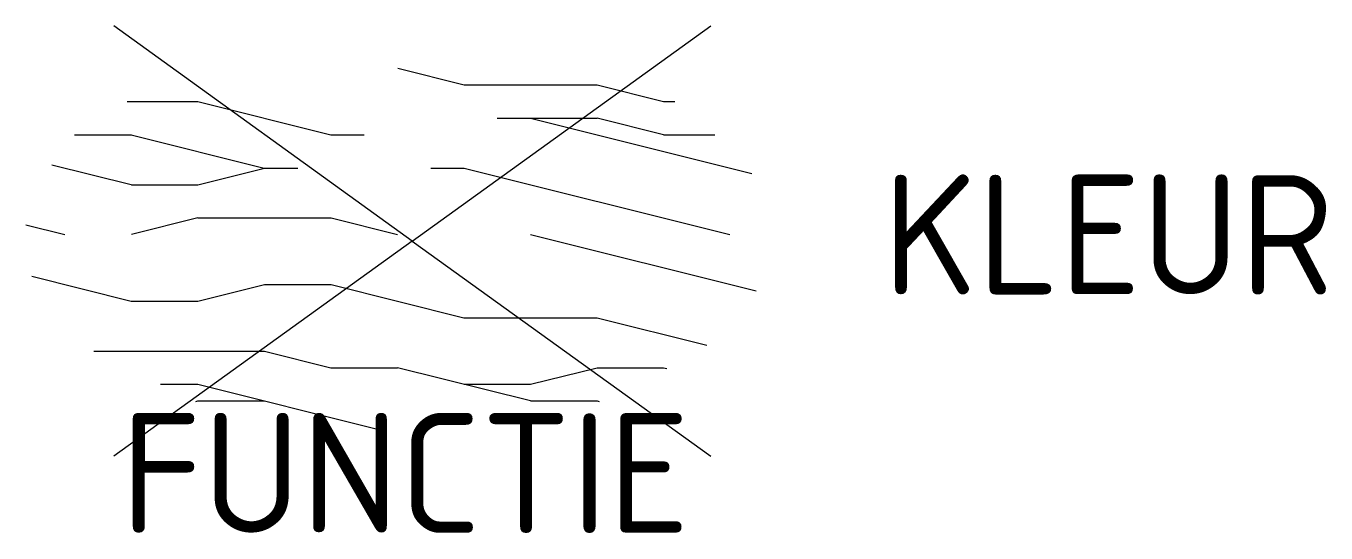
# Model space of a CAD drawing. Extents: x -5.6 to 14, y -4.5 to 3.1.
import ezdxf
from ezdxf.enums import TextEntityAlignment as Align

# ---------------------------------------------------------------- set-up
doc = ezdxf.new("R2010")
doc.units = 0
doc.styles.add('NLCS-ISO', font='NLCS-ISO.ttf')

msp = doc.modelspace()

# ---------------------------------------------------------------- linework, layer by layer
for p, q in [((0.223, -0.096), (-4.266, 3.136)), ((0.223, -0.096), (4.713, 3.136)), ((1.004, 2.249), (0.004, 2.499)), ((1.001, 2.25), (3.001, 2.25)), ((3.001, 2.25), (4.001, 2)), ((-4.063, 2), (-2.999, 2)), ((-3.002, 2.001), (-1.004, 1.501)), ((4.001, 2), (4.169, 2)), ((1.501, 1.75), (3.001, 1.75)), ((2.001, 1.75), (5.325, 0.919)), ((4.001, 1.5), (3.002, 1.75)), ((-4.855, 1.5), (-3.999, 1.5)), ((-4.002, 1.5), (-2.003, 1.001)), ((-0.999, 1.5), (-0.499, 1.5)), ((4.001, 1.5), (4.772, 1.5)), ((-5.194, 1.049), (-4.002, 0.751)), ((-2.999, 0.75), (-2, 1)), ((-1.999, 1), (-1.499, 1)), ((0.501, 1), (1.001, 1)), ((1.001, 1), (4.998, 0.001)), ((-3.999, 0.75), (-2.999, 0.75)), ((-2.999, 0.25), (-3.998, 0)), ((-2.999, 0.25), (-0.999, 0.25)), ((-0.999, 0.25), (0, 0)), ((-5.584, 0.146), (-5.002, 0.001)), ((0.223, -0.096), (-4.266, -3.329)), ((0.223, -0.096), (4.713, -3.329)), ((2.001, 0), (5.39, -0.847)), ((-5.497, -0.626), (-4.002, -0.999)), ((-2.999, -1), (-2, -0.75)), ((-1.999, -0.75), (-0.999, -0.75)), ((-0.999, -0.75), (0, -1)), ((-3.999, -1), (-2.999, -1)), ((0.001, -1), (1, -1.25)), ((1.001, -1.25), (3.001, -1.25)), ((3.001, -1.25), (4.649, -1.662)), ((-4.566, -1.75), (-1.999, -1.75)), ((-1.999, -1.75), (-1, -2)), ((-0.999, -2), (0, -2)), ((0.001, -2), (0.001, -2)), ((2.001, -2.5), (0.003, -2)), ((2.001, -2.25), (3.001, -2)), ((3.001, -2), (4.001, -2)), ((4.001, -2), (4.047, -2.011)), ((-3.561, -2.25), (-2.999, -2.25)), ((-2.999, -2.25), (-0.321, -2.92)), ((1.001, -2.25), (2.001, -2.25)), ((-3.03, -2.508), (-3, -2.5)), ((-2.999, -2.5), (-1.999, -2.5)), ((2.001, -2.5), (3.001, -2.5)), ((3.001, -2.5), (3.03, -2.507))]:
    msp.add_line(p, q)

# ---------------------------------------------------------------- texts
at = {"style": 'NLCS-ISO'}
msp.add_attdef('KLEUR', text='', height=1.8, dxfattribs=at).set_placement((7.296, 0), align=Align.MIDDLE_LEFT)
at = {"style": 'NLCS-ISO', "flags": 1}
msp.add_attdef('FUNCTIE', text='', height=1.8, dxfattribs=at).set_placement((0.116, -3.585), align=Align.MIDDLE_CENTER)

doc.saveas('drawing.dxf')
